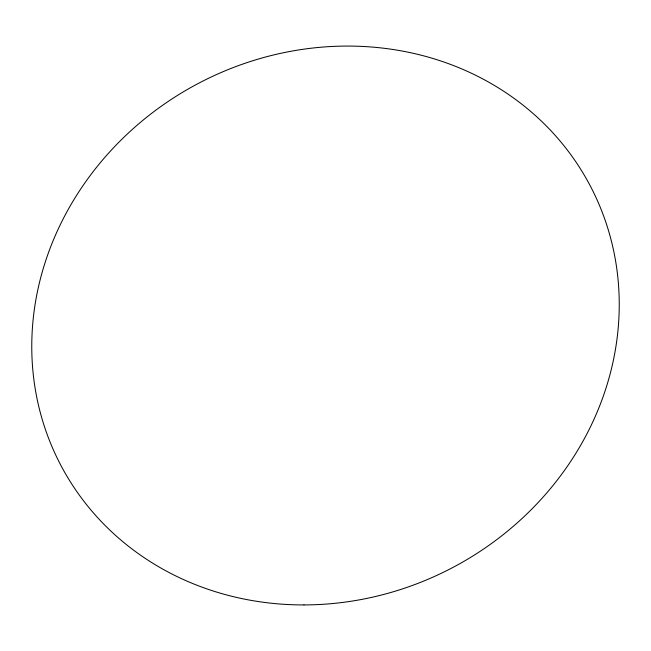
<?xml version="1.0" encoding="UTF-8"?>
<svg xmlns="http://www.w3.org/2000/svg" width="651" height="651" viewBox="0 0 651 651"><rect width="100%" height="100%" fill="white"/><g stroke="black" fill="none" stroke-linecap="round" stroke-linejoin="round"><path stroke-width="0.98" d="M303.976 604.925A299.322 273.444 -28.2 0 0 589.969 185.323A299.322 273.444 -28.2 0 0 82.563 186.251A299.322 273.444 -28.2 0 0 303.976 604.925"/></g></svg>
